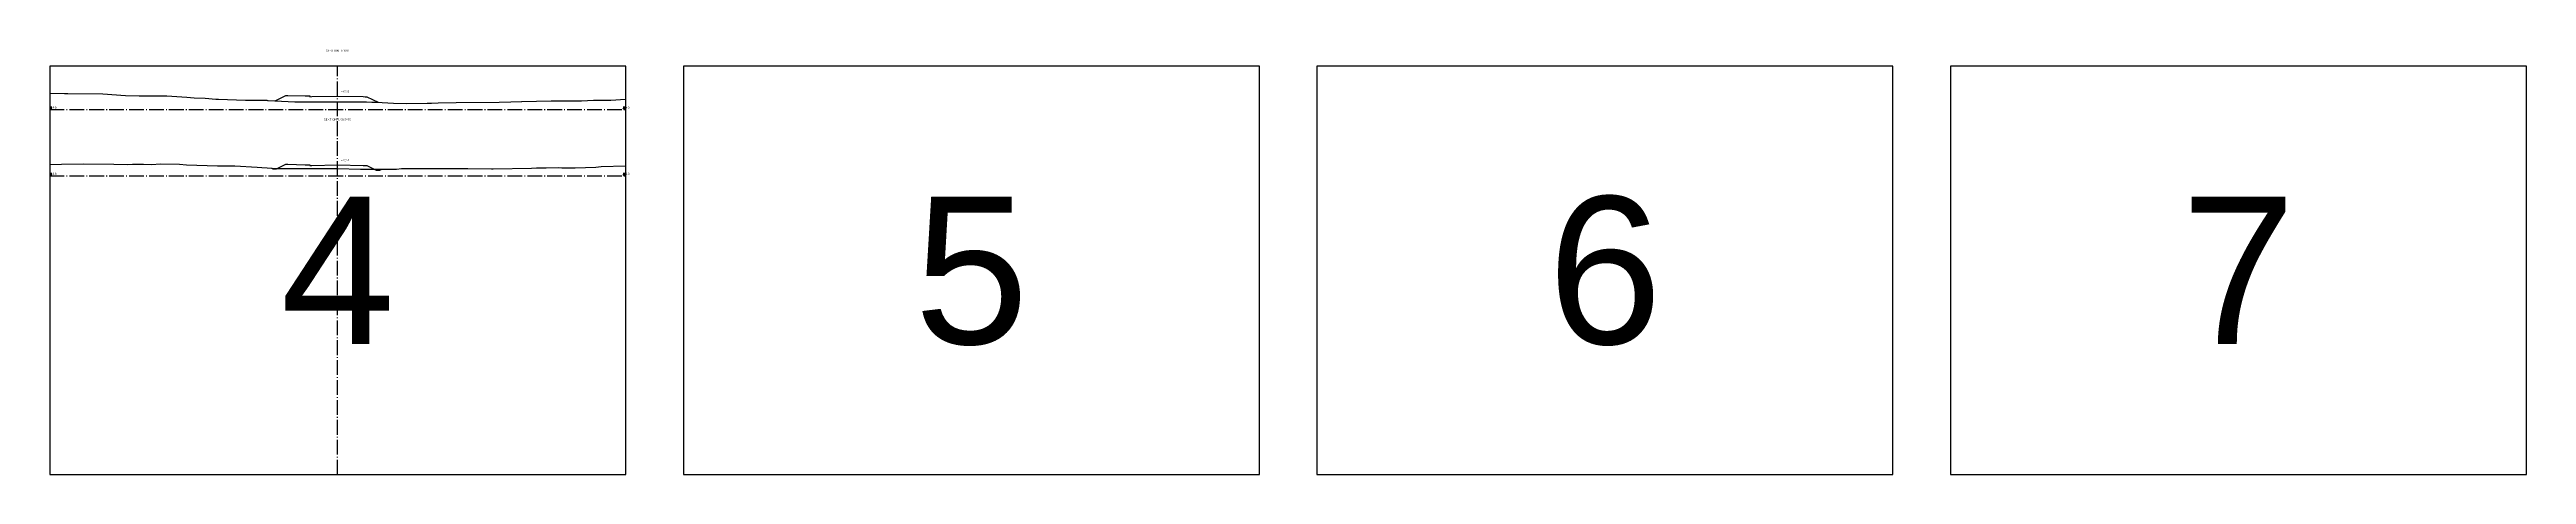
# Model space of a CAD drawing. Header units: metres. Extents: x 164066 to 165347, y 6228109 to 6230364.
# Drawn here: x 164323.6 to 164659.5, y 6228114.2 to 6228171.8 of the extents above; entities that cross this region are included whole.
import ezdxf
from ezdxf.enums import TextEntityAlignment as Align

# ---------------------------------------------------------------- set-up
doc = ezdxf.new("R2010")
doc.units = ezdxf.units.M
doc.header["$LTSCALE"] = 0.1
doc.linetypes.add('CENTRUMLINJE', pattern=[27, 20, -3, 1, -3])
doc.layers.get('DEFPOINTS').update_dxf_attribs({"color": 5})
for name, color, linetype in [('M-000', 7, 'Continuous'), ('M-372A', 3, 'Continuous'), ('M-374C', 6, 'Continuous'), ('M-378A', 7, 'CENTRUMLINJE'), ('M-378AT', 4, 'Continuous'), ('M-378B', 4, 'CENTRUMLINJE'), ('M-378BT', 4, 'Continuous'), ('T19202X', 4, 'Continuous')]:
    doc.layers.add(name, color=color, linetype=linetype)
doc.styles.add('ARIAL', font='ARIAL.TTF')
doc.styles.add('ISO35', font='ISO3098', dxfattribs={"height": 3.5})
doc.styles.add('P_ISO_25', font='ISO', dxfattribs={"height": 2.5})
doc.styles.add('P_ISO_30', font='ISO', dxfattribs={"height": 3})

msp = doc.modelspace()

# ---------------------------------------------------------------- linework, layer by layer
at = {"layer": 'DEFPOINTS', "flags": 128}
for points in [[(164323.67, 6228114.15), (164401.77, 6228114.15), (164401.77, 6228169.55), (164323.67, 6228169.55), (164323.67, 6228114.15)], [(164409.58, 6228114.15), (164487.68, 6228114.15), (164487.68, 6228169.55), (164409.58, 6228169.55), (164409.58, 6228114.15)], [(164495.49, 6228114.15), (164573.59, 6228114.15), (164573.59, 6228169.55), (164495.49, 6228169.55), (164495.49, 6228114.15)], [(164581.4, 6228114.15), (164659.5, 6228114.15), (164659.5, 6228169.55), (164581.4, 6228169.55), (164581.4, 6228114.15)]]:
    msp.add_lwpolyline(points, dxfattribs=at)
at = {"layer": 'M-000'}
msp.add_lwpolyline([(164323.67, 6228114.15), (164401.77, 6228114.15), (164401.77, 6228169.55), (164323.67, 6228169.55), (164323.67, 6228114.15)], dxfattribs=at)
at = {"layer": 'M-372A', "color": 3, "linetype": 'Continuous'}
for points in [[(164323.62, 6228165.86), (164325.64, 6228165.83), (164325.96, 6228165.82), (164326.1, 6228165.81), (164330.83, 6228165.79), (164333.93, 6228165.57), (164335.76, 6228165.5), (164336.93, 6228165.51), (164339.54, 6228165.5), (164342.24, 6228165.34), (164343.23, 6228165.25), (164344.73, 6228165.19), (164346.17, 6228165.06), (164346.43, 6228165.05), (164346.53, 6228165.05), (164350.18, 6228164.94), (164353.1, 6228164.9), (164353.17, 6228164.89), (164353.28, 6228164.89), (164356.89, 6228164.67), (164360.03, 6228164.68), (164362, 6228164.67), (164362.67, 6228164.68), (164363.45, 6228164.69), (164364.83, 6228164.69), (164366.62, 6228164.67), (164367.35, 6228164.66), (164367.95, 6228164.65), (164370.26, 6228164.51), (164372.02, 6228164.47), (164374.82, 6228164.52), (164375.43, 6228164.52), (164376.32, 6228164.54), (164378.78, 6228164.58), (164384.59, 6228164.66), (164386.18, 6228164.67), (164387.63, 6228164.73), (164387.66, 6228164.73), (164391.64, 6228164.82), (164391.73, 6228164.82), (164392.15, 6228164.83), (164395.76, 6228164.84), (164397.37, 6228164.93), (164399.74, 6228164.93), (164401.72, 6228165.04)], [(164323.62, 6228156.18), (164325.26, 6228156.23), (164328.19, 6228156.3), (164332.33, 6228156.24), (164334.16, 6228156.21), (164334.88, 6228156.25), (164336.37, 6228156.22), (164337.4, 6228156.2), (164338.73, 6228156.27), (164341.27, 6228156.22), (164342.2, 6228156.17), (164346.41, 6228156.03), (164348.74, 6228156), (164351.79, 6228155.83), (164352.43, 6228155.77), (164354.52, 6228155.66), (164355.27, 6228155.65), (164355.91, 6228155.63), (164358.73, 6228155.66), (164361.41, 6228155.65), (164362.67, 6228155.63), (164365.77, 6228155.58), (164367.63, 6228155.55), (164370.68, 6228155.57), (164371.37, 6228155.63), (164376.14, 6228155.66), (164376.91, 6228155.65), (164377.23, 6228155.66), (164380.36, 6228155.66), (164383.56, 6228155.61), (164383.65, 6228155.61), (164383.79, 6228155.61), (164388.99, 6228155.68), (164389.65, 6228155.72), (164390.99, 6228155.72), (164392.59, 6228155.78), (164393.08, 6228155.75), (164394.91, 6228155.75), (164397.69, 6228155.84), (164398.41, 6228155.9), (164401.72, 6228156.01)]]:
    msp.add_lwpolyline(points, dxfattribs=at)
at = {"layer": 'M-374C', "color": 6, "linetype": 'Continuous'}
for points in [[(164354.2, 6228164.83), (164355.67, 6228165.57), (164355.92, 6228165.56), (164358.31, 6228165.51), (164358.81, 6228165.49), (164358.91, 6228165.49), (164358.92, 6228165.39), (164359.17, 6228165.4), (164362.67, 6228165.48), (164366.17, 6228165.4), (164366.42, 6228165.39), (164366.67, 6228165.38), (164368.18, 6228164.63)], [(164353.72, 6228155.71), (164353.92, 6228155.6), (164354.42, 6228155.6), (164355.67, 6228156.23), (164355.92, 6228156.22), (164358.31, 6228156.16), (164358.81, 6228156.15), (164358.91, 6228156.15), (164358.92, 6228156.05), (164359.17, 6228156.05), (164362.67, 6228156.14), (164366.17, 6228156.05), (164366.42, 6228156.05), (164366.67, 6228156.04), (164367.92, 6228155.42), (164368.42, 6228155.42), (164368.7, 6228155.56)]]:
    msp.add_lwpolyline(points, dxfattribs=at)
at = {"layer": 'M-378A'}
for p, q in [((164323.62, 6228163.65), (164401.72, 6228163.65)), ((164323.62, 6228154.65), (164401.72, 6228154.65))]:
    msp.add_line(p, q, dxfattribs=at)
at = {"layer": 'M-378AT'}
for p, q in [((164323.92, 6228163.95), (164323.72, 6228163.95)), ((164323.82, 6228163.65), (164323.72, 6228163.85)), ((164323.92, 6228163.85), (164323.72, 6228163.85)), ((164323.82, 6228164.05), (164323.82, 6228163.85)), ((164323.82, 6228163.65), (164323.92, 6228163.85)), ((164401.62, 6228163.95), (164401.42, 6228163.95)), ((164401.52, 6228163.65), (164401.42, 6228163.85)), ((164401.62, 6228163.85), (164401.42, 6228163.85)), ((164401.52, 6228164.05), (164401.52, 6228163.85)), ((164401.52, 6228163.65), (164401.62, 6228163.85)), ((164323.92, 6228154.95), (164323.72, 6228154.95)), ((164323.82, 6228154.65), (164323.72, 6228154.85)), ((164323.92, 6228154.85), (164323.72, 6228154.85)), ((164323.82, 6228155.05), (164323.82, 6228154.85)), ((164323.82, 6228154.65), (164323.92, 6228154.85)), ((164401.62, 6228154.95), (164401.42, 6228154.95)), ((164401.52, 6228154.65), (164401.42, 6228154.85)), ((164401.62, 6228154.85), (164401.42, 6228154.85)), ((164401.52, 6228155.05), (164401.52, 6228154.85)), ((164401.52, 6228154.65), (164401.62, 6228154.85))]:
    msp.add_line(p, q, dxfattribs=at)
at = {"layer": 'M-378B', "linetype": 'CENTRUMLINJE'}
msp.add_line((164362.67, 6228114.15), (164362.67, 6228169.55), dxfattribs=at)
at = {"layer": 'T19202X'}
for centre in [(164362.67, 6228163.65), (164362.67, 6228154.65)]:
    msp.add_circle(centre, 0.001, dxfattribs=at)

# ---------------------------------------------------------------- texts
at = {"layer": 'DEFPOINTS', "style": 'ARIAL'}
for s, p in [('4', (164362.72, 6228141.85)), ('5', (164448.63, 6228141.85)), ('6', (164534.54, 6228141.85)), ('7', (164620.45, 6228141.85))]:
    msp.add_text(s, height=20, dxfattribs=at).set_placement(p, align=Align.MIDDLE_CENTER)
at = {"layer": 'M-378AT', "style": 'ISO35'}
for p in [(164324.02, 6228163.8), (164401.72, 6228163.8), (164324.02, 6228154.8), (164401.72, 6228154.8)]:
    msp.add_text('46', height=0.35, dxfattribs=at).set_placement(p)
at = {"layer": 'M-378BT', "style": 'P_ISO_30'}
for s, p in [('SEKTION 1/380', (164362.67, 6228171.48)), ('SEKTION 1/389,99', (164362.67, 6228162.14))]:
    msp.add_text(s, height=0.3, dxfattribs=at).set_placement(p, align=Align.CENTER)
at = {"layer": 'M-378BT', "style": 'P_ISO_25'}
for s, p in [('+47,83', (164363.17, 6228165.98)), ('+47,49', (164363.17, 6228156.64))]:
    msp.add_text(s, height=0.25, dxfattribs=at).set_placement(p)

doc.saveas('drawing.dxf')
